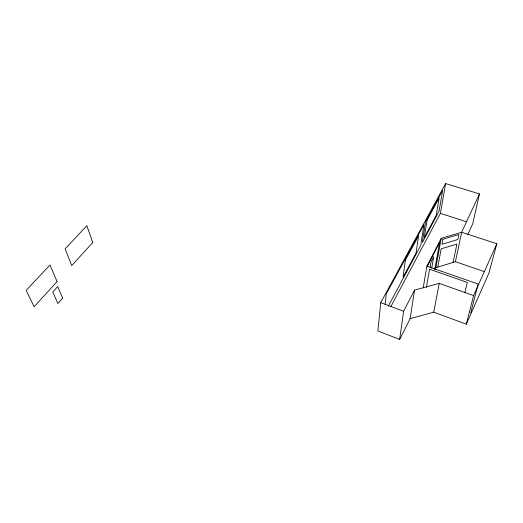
<?xml version="1.0" encoding="UTF-8"?>
<svg xmlns="http://www.w3.org/2000/svg" width="523" height="523" viewBox="0 0 523 523"><rect width="100%" height="100%" fill="white"/><g stroke="black" fill="none" stroke-linecap="round" stroke-linejoin="round"><path stroke-width="0.78" d="M467.732 234.703L472.727 223.752L479.46 193.909L445.635 183.566L380.724 302.667L377.881 330.967L399.65 339.434L410.137 318.657L414.549 290.075L439.268 283.407L473.596 295.587L466.32 324.201L433.717 312.153L410.137 318.657M385.124 304.379L386.262 293.9L423.918 224.694L420.721 245.522L388.275 306.197M399.65 339.434L403.632 311.244L414.549 290.075M423.218 287.898L426.873 266.168L441.229 238.318L461.659 232.251L496.85 243.744L488.913 273.163L466.32 324.201M427.566 266.92L427.84 265.318L439.627 242.43L435.221 266.691L434.149 268.815M426.422 287.284L429.553 269.214L467.314 282.413L464.888 292.592M430.096 267.449L431.076 261.814L433.744 256.61L431.743 267.959M390.923 306.439L440.412 213.384L445.635 183.566M434.77 269.842L435.862 267.678L441.229 238.318M437.79 267.09L441.183 248.804L456.912 244.084L453.088 262.428M433.717 312.153L439.268 283.407M435.862 267.678L455.415 261.716L461.659 232.251L479.46 193.909M470.733 312.846L478.133 284.035L426.873 266.168M473.596 295.587L496.85 243.744M440.412 213.384L466.568 221.778M455.415 261.716L484.344 271.6M380.724 302.667L403.632 311.244M405.345 260.173L403.076 277.249L416.06 253.014L418.616 235.749L405.345 260.173M425.565 221.66L422.336 242.515L439.039 211.279L442.667 190.235L425.565 221.66M427.062 220.203L424.336 237.56L436.215 215.371L439.176 197.903L427.062 220.203M442.961 239.24L442.027 244.267L457.86 239.534L458.913 234.494L442.961 239.24M62.682 298.175L57.903 303.543L52.764 291.984L57.667 286.578L62.682 298.175M57.092 281.596L34.119 306.746L26.15 290.396L49.96 265.017L57.092 281.596M92.748 242.554L71.729 265.566L65.12 248.863L86.857 225.701L92.748 242.554"/></g></svg>
